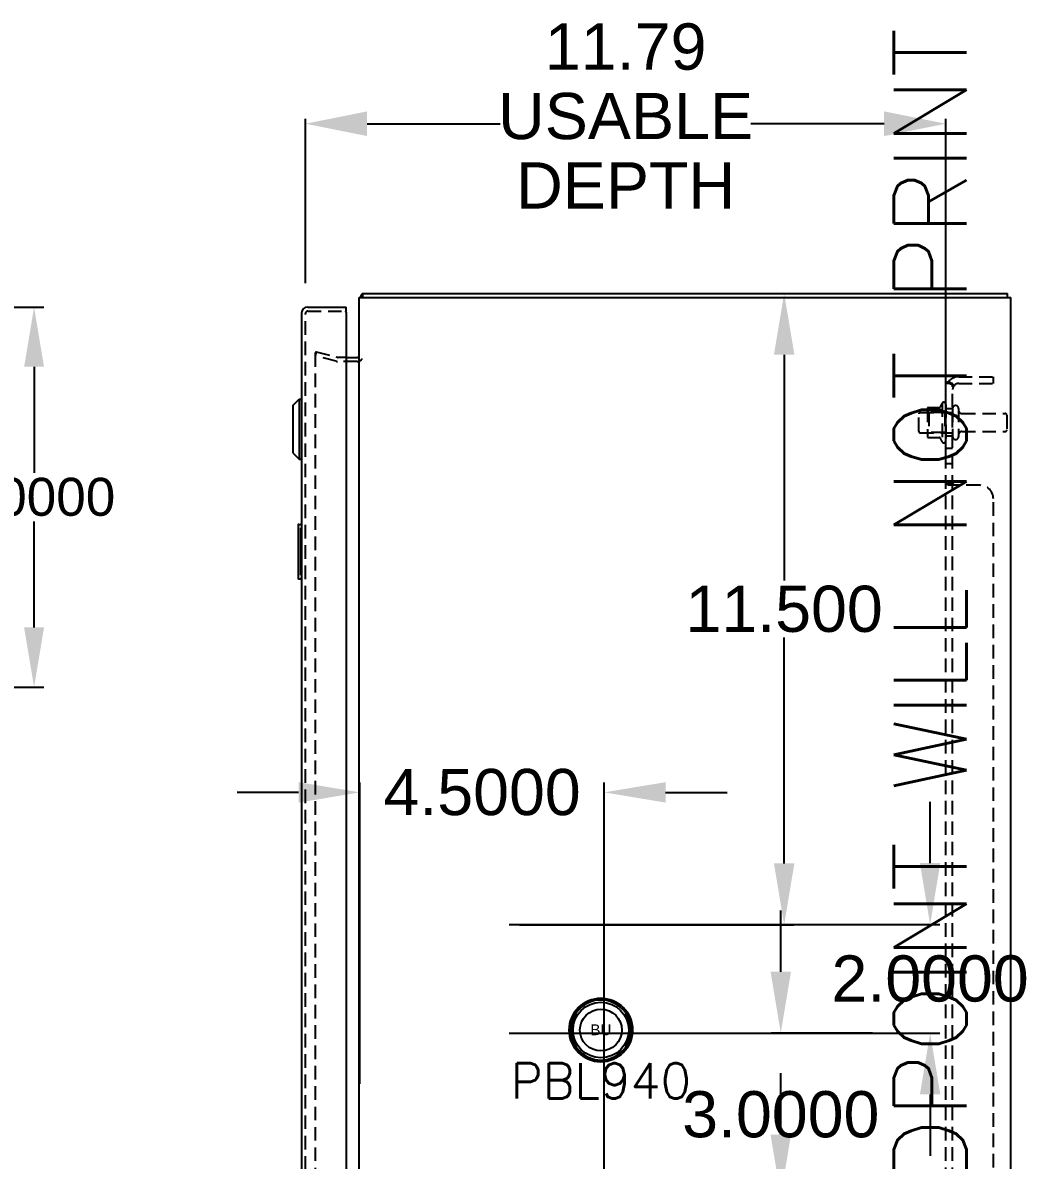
# Model space of a CAD drawing. Header units: inches. Extents: x 0 to 183, y 0 to 117.
# Drawn here: x 74.79 to 93.27, y 51.41 to 72.36 of the extents above; entities that cross this region are included whole.
import ezdxf
from ezdxf.enums import TextEntityAlignment as Align

# ---------------------------------------------------------------- set-up
doc = ezdxf.new("R2010")
doc.units = ezdxf.units.IN
doc.header["$MEASUREMENT"] = 0
doc.linetypes.add('HIDDEN', pattern=[0.375, 0.25, -0.125])
doc.linetypes.add('HIDDEN2', pattern=[0.1875, 0.125, -0.0625])
for name, color, linetype in [('DEFAULT_2', 8, 'HIDDEN'), ('DIMENSIONS', 7, 'Continuous'), ('DOOR_ASSEMBLY', 7, 'Continuous'), ('PMISC', 7, 'Continuous'), ('PSYMS', 7, 'Continuous'), ('PTAG', 150, 'Continuous'), ('SUBPANEL', 7, 'Continuous')]:
    doc.layers.add(name, color=color, linetype=linetype)
doc.layers.add('MidPoint', color=210, linetype='HIDDEN2', plot=False)
doc.styles.add('Fields', font='simplex.shx', dxfattribs={"height": 0.185})
doc.styles.get("Standard").update_dxf_attribs({"font": 'arial.ttf'})
doc.styles.add('WD', font='romans.shx', dxfattribs={"height": 0.185})
doc.dimstyles.new('DIMSTYLE_1', dxfattribs={"dimtxt": 0.852273, "dimasz": 1.136364, "dimexe": 0.09, "dimexo": 0.07, "dimgap": 0.0375, "dimtad": 0, "dimtih": 1, "dimtoh": 1, "dimzin": 4, "dimdsep": 46, "dimtxsty": 'Standard', "dimblk": '_FILLED', "dimblk1": '_FILLED', "dimblk2": '_FILLED', "dimcen": 0.09, "dimadec": 3, "dimazin": 1, "dimtfac": 1, "dimtdec": 3, "dimtofl": 0, "dimtmove": 0, "dimatfit": 3, "dimldrblk": '_FILLED', "dimfxl": 1, "dimtolj": 1, "dimtzin": 4, "dimarcsym": 0})
doc.dimstyles.get("Standard").update_dxf_attribs({"dimtxt": 0.18, "dimasz": 0.18, "dimexe": 0.18, "dimexo": 0.0625, "dimgap": 0.09, "dimtad": 0, "dimtih": 1, "dimtoh": 1, "dimdec": 4, "dimzin": 0, "dimdsep": 46, "dimtxsty": 'Standard', "dimcen": 0.09, "dimadec": 0, "dimazin": 0, "dimtfac": 1, "dimtdec": 4, "dimtofl": 0, "dimtmove": 0, "dimatfit": 3, "dimfxl": 1, "dimtolj": 1, "dimtzin": 0, "dimarcsym": 0})

# ---------------------------------------------------------------- blocks, each defined once
blk = doc.blocks.new('RG_Master_Ver_4_2_2')
at = {"style": 'Fields'}
for tag, p in [('DESCRIPTION_3', (13.1158, 1.307)), ('DRN_3', (15.4724, 1.307)), ('CHK_3', (16.5293, 1.307)), ('APP_3', (17.5522, 1.307)), ('DATE_3', (18.8294, 1.307)), ('CUSTOMER', (28.9966, 1.2135)), ('DRAWING_DESC', (32.2295, 1.2455)), ('DESCRIPTION_2', (13.1158, 0.9513)), ('DRN_2', (15.4724, 0.9513)), ('CHK_2', (16.5293, 0.9513)), ('APP_2', (17.5522, 0.9513)), ('DATE_2', (18.8294, 0.9513)), ('DRAWING_#', (32.125, 0.8944)), ('SIZE', (30.7145, 0.8944)), ('REV', (33.5429, 0.8944)), ('DESCRIPTION_1', (13.1158, 0.5956)), ('DRN_1', (15.4724, 0.5956)), ('CHK_1', (16.5293, 0.5956)), ('APP_1', (17.5522, 0.5956)), ('DATE_1', (18.8294, 0.5956)), ('PROJECT_#', (28.9813, 0.5809)), ('DRN_BY', (30.875, 0.5245)), ('CHK_BY', (31.7615, 0.5245)), ('APP_BY', (32.75, 0.5245)), ('SCALE', (33.6518, 0.5245)), ('PROJECT_NAME', (29.021, 0.1759)), ('SHEETNUM', (32.7527, 0.1759)), ('TTL_SHTS', (33.5471, 0.1759))]:
    blk.add_attdef(tag, text='', height=0.125, dxfattribs=at).set_placement(p, align=Align.CENTER)
at = {"style": 'Fields', "flags": 9}
blk.add_attdef('WD_TB', (9.9529, 0.1939), '', height=0.0638, dxfattribs=at)
at = {"layer": 'MidPoint', "insert": (17.0162, 9.206), "char_height": 0.25, "attachment_point": 1, "rotation": 90, "style": 'Fields'}
blk.add_mtext_dynamic_manual_height_columns('MIDPOINT WILL NOT PRINT', width=5.375, gutter_width=0.575, heights=[0], dxfattribs=at)
blk = doc.blocks.new('_FILLED')
at = {"color": 0, "linetype": 'ByBlock'}
blk.add_solid([(0, 0), (-1, 0.2), (-1, -0.2)], dxfattribs=at)
blk = doc.blocks.new('*D30')
at = {"layer": 'Defpoints', "color": 0, "linetype": 'Continuous', "transparency": 16777216}
for p in [(79.996, 70.5), (79.996, 67.496), (91.789, 64.331)]:
    blk.add_point(p, dxfattribs=at)
at = {"layer": 'DIMENSIONS', "color": 0, "linetype": 'Continuous', "lineweight": -2, "transparency": 16777216}
for p, q in [((79.996, 67.566), (79.996, 70.59)), ((91.789, 64.401), (91.789, 70.59)), ((81.133, 70.5), (83.585, 70.5)), ((90.653, 70.5), (88.201, 70.5))]:
    blk.add_line(p, q, dxfattribs=at)
at = {"layer": 'DIMENSIONS', "color": 0, "linetype": 'Continuous', "lineweight": -2, "transparency": 16777216, "xscale": 1.1363636364, "yscale": 1.1363636364, "zscale": 1.1363636364, "rotation": 180}
blk.add_blockref('_FILLED', (79.996, 70.5), dxfattribs=at)
at = {"layer": 'DIMENSIONS', "color": 0, "linetype": 'Continuous', "lineweight": -2, "transparency": 16777216, "xscale": 1.1363636364, "yscale": 1.1363636364, "zscale": 1.1363636364}
blk.add_blockref('_FILLED', (91.789, 70.5), dxfattribs=at)
at = {"layer": 'DIMENSIONS', "color": 0, "linetype": 'Continuous', "transparency": 16777216, "insert": (85.893, 72.347), "char_height": 0.85227, "width": 5.62974, "attachment_point": 2, "line_spacing_factor": 0.9}
blk.add_mtext('\\A1;11.79 USABLE\\PDEPTH', dxfattribs=at)
blk = doc.blocks.new('ABPFA010BU')
for radius in [0.583, 0.583, 0.512, 0.385]:
    blk.add_circle((0, -0.001, 0.393), radius)
at = {"extrusion": (-2.10942e-32, -3.44505e-16, -1)}
for radius in [0.583, 0.552]:
    blk.add_circle((0, -0.001, -0.393), radius, dxfattribs=at)
blk.add_attdef('COLOR', text='', height=0.2).set_placement((-0.001, -0.097), align=Align.CENTER)
blk = doc.blocks.new('*D44')
at = {"color": 0, "lineweight": -2, "transparency": 16777216}
for p, q in [((88.75, 54.885), (88.75, 56.015)), ((90.438, 53.755), (88.57, 53.755)), ((90.5, 50.755), (88.57, 50.755)), ((88.75, 49.625), (88.75, 48.495))]:
    blk.add_line(p, q, dxfattribs=at)
at = {"color": 0, "transparency": 16777216}
for points in [[(88.562, 54.885), (88.938, 54.885), (88.75, 53.755)], [(88.562, 49.625), (88.938, 49.625), (88.75, 50.755)]]:
    blk.add_solid(points, dxfattribs=at)
at = {"layer": 'Defpoints', "color": 0, "transparency": 16777216}
for p in [(90.5, 53.755), (88.75, 50.755), (90.563, 50.755)]:
    blk.add_point(p, dxfattribs=at)
at = {"color": 0, "transparency": 16777216, "insert": (88.75, 52.255), "char_height": 0.85, "attachment_point": 5}
blk.add_mtext('\\A1;3.0000', dxfattribs=at)
blk = doc.blocks.new('*D45')
at = {"color": 0, "lineweight": -2, "transparency": 16777216}
for p, q in [((88.75, 51.885), (88.75, 53.015)), ((85.75, 50.755), (88.93, 50.755)), ((90.5, 47.755), (88.57, 47.755)), ((88.75, 46.625), (88.75, 45.495))]:
    blk.add_line(p, q, dxfattribs=at)
at = {"color": 0, "transparency": 16777216}
for points in [[(88.562, 51.885), (88.938, 51.885), (88.75, 50.755)], [(88.562, 46.625), (88.938, 46.625), (88.75, 47.755)]]:
    blk.add_solid(points, dxfattribs=at)
at = {"layer": 'Defpoints', "color": 0, "transparency": 16777216}
for p in [(85.688, 50.755), (88.75, 47.755), (90.563, 47.755)]:
    blk.add_point(p, dxfattribs=at)
at = {"color": 0, "transparency": 16777216, "insert": (88.75, 49.255), "char_height": 0.85, "attachment_point": 5}
blk.add_mtext('\\A1;3.0000', dxfattribs=at)
blk = doc.blocks.new('*D46')
at = {"color": 0, "lineweight": -2, "transparency": 16777216}
for p, q in [((81, 52.818), (81, 58.367)), ((85.5, 40.312), (85.5, 58.367)), ((79.87, 58.188), (78.74, 58.188)), ((86.63, 58.188), (87.76, 58.188))]:
    blk.add_line(p, q, dxfattribs=at)
at = {"color": 0, "transparency": 16777216}
for points in [[(79.87, 58.376), (79.87, 57.999), (81, 58.188)], [(86.63, 58.376), (86.63, 57.999), (85.5, 58.188)]]:
    blk.add_solid(points, dxfattribs=at)
at = {"layer": 'Defpoints', "color": 0, "transparency": 16777216}
for p in [(81, 58.188), (81, 52.755), (85.5, 40.25)]:
    blk.add_point(p, dxfattribs=at)
at = {"color": 0, "transparency": 16777216, "insert": (83.25, 58.188), "char_height": 0.85, "attachment_point": 5}
blk.add_mtext('\\A1;4.5000', dxfattribs=at)
blk = doc.blocks.new('*D49')
at = {"color": 0, "lineweight": -2, "transparency": 16777216}
for p, q in [((91.5, 56.885), (91.5, 58.015)), ((83.75, 55.755), (91.68, 55.755)), ((83.75, 53.755), (91.68, 53.755)), ((91.5, 52.625), (91.5, 51.495))]:
    blk.add_line(p, q, dxfattribs=at)
at = {"color": 0, "transparency": 16777216}
for points in [[(91.312, 56.885), (91.688, 56.885), (91.5, 55.755)], [(91.312, 52.625), (91.688, 52.625), (91.5, 53.755)]]:
    blk.add_solid(points, dxfattribs=at)
at = {"layer": 'Defpoints', "color": 0, "transparency": 16777216}
for p in [(83.688, 55.755), (83.688, 53.755), (91.5, 53.755)]:
    blk.add_point(p, dxfattribs=at)
at = {"color": 0, "transparency": 16777216, "insert": (91.5, 54.755), "char_height": 0.85, "attachment_point": 5}
blk.add_mtext('\\A1;2.0000', dxfattribs=at)
blk = doc.blocks.new('*D52')
at = {"color": 0, "lineweight": -2, "transparency": 16777216}
for p, q in [((84.125, 67.375), (88.993, 67.375)), ((88.812, 66.245), (88.812, 62.086)), ((88.812, 56.88), (88.812, 61.039)), ((83.938, 55.75), (88.993, 55.75))]:
    blk.add_line(p, q, dxfattribs=at)
at = {"color": 0, "transparency": 16777216}
for points in [[(88.624, 66.245), (89.001, 66.245), (88.812, 67.375)], [(88.624, 56.88), (89.001, 56.88), (88.812, 55.75)]]:
    blk.add_solid(points, dxfattribs=at)
at = {"layer": 'Defpoints', "color": 0, "transparency": 16777216}
for p in [(84.063, 67.375), (83.875, 55.75), (88.812, 55.75)]:
    blk.add_point(p, dxfattribs=at)
at = {"color": 0, "transparency": 16777216, "insert": (88.812, 61.562), "char_height": 0.85, "attachment_point": 5}
blk.add_mtext('\\A1;11.500', dxfattribs=at)
blk = doc.blocks.new('*D73')
at = {"layer": 'Defpoints', "color": 0, "transparency": 16777216}
for p in [(67.125, 67.125), (64.313, 60.125), (75, 60.125)]:
    blk.add_point(p, dxfattribs=at)
at = {"layer": 'PSYMS', "color": 0, "lineweight": -2, "transparency": 16777216}
for p, q in [((67.188, 67.125), (75.18, 67.125)), ((75, 66.025), (75, 64.072)), ((75, 61.225), (75, 63.178)), ((64.375, 60.125), (75.18, 60.125))]:
    blk.add_line(p, q, dxfattribs=at)
at = {"layer": 'PSYMS', "color": 0, "transparency": 16777216}
for points in [[(74.817, 66.025), (75.183, 66.025), (75, 67.125)], [(74.817, 61.225), (75.183, 61.225), (75, 60.125)]]:
    blk.add_solid(points, dxfattribs=at)
at = {"layer": 'PSYMS', "color": 0, "transparency": 16777216, "insert": (75, 63.625), "char_height": 0.7, "attachment_point": 5}
blk.add_mtext('\\A1;7.0000', dxfattribs=at)

msp = doc.modelspace()

# ---------------------------------------------------------------- linework, layer by layer
at = {"color": 3, "linetype": 'Continuous'}
for p, q in [((80.98925, 31.44767), (80.98925, 67.29767)), ((80.98925, 67.29767), (92.98925, 67.29767)), ((81.05225, 67.37267), (92.92625, 67.37267)), ((92.98925, 31.44767), (92.98925, 67.29767)), ((80.74625, 66.19767), (80.94725, 66.19767))]:
    msp.add_line(p, q, dxfattribs=at)
at = {"color": 7, "linetype": 'Continuous'}
for p, q in [((81.05225, 67.29767), (81.05225, 67.37267)), ((92.92625, 67.29767), (92.92625, 67.37267))]:
    msp.add_line(p, q, dxfattribs=at)
at = {"color": 3, "linetype": 'Continuous'}
for points in [[(81.02712, 67.34185), (81.02865, 67.3434), (81.03012, 67.34518), (81.03154, 67.34716), (81.03292, 67.34931), (81.03425, 67.35157), (81.03554, 67.35389), (81.03801, 67.35847)], [(81.03801, 67.35847), (81.03921, 67.36066), (81.0404, 67.36273), (81.04155, 67.36461), (81.04274, 67.36635), (81.04403, 67.36801), (81.04535, 67.36944), (81.04664, 67.37058), (81.04791, 67.37144), (81.04912, 67.37205), (81.05026, 67.37242), (81.05131, 67.37261), (81.05225, 67.37267)]]:
    msp.add_lwpolyline(points, dxfattribs=at)
for centre, radius, start, end in [((81.10625, 67.25567), 0.117, 132.556918, 158.957849), ((80.94725, 66.23967), 0.042, 270, 0)]:
    msp.add_arc(centre, radius, start, end, dxfattribs=at)
at = {"layer": 'DEFAULT_2', "color": 8, "linetype": 'HIDDEN'}
for p, q in [((80.19603, 66.30198), (80.17661, 66.22953)), ((80.17671, 66.27699), (80.17661, 66.27496)), ((80.17661, 66.27496), (80.17661, 32.47037)), ((80.56273, 66.12607), (80.17661, 66.22953)), ((80.19594, 66.29496), (80.19487, 66.29493)), ((80.19603, 66.30198), (80.58214, 66.19852)), ((80.74625, 66.19767), (80.58861, 66.19767)), ((80.94725, 66.12267), (80.58861, 66.12267)), ((91.71925, 65.3535), (91.71925, 64.64183)), ((91.28925, 64.84017), (91.28925, 65.15517)), ((91.31925, 65.18517), (91.91425, 65.18517)), ((91.45325, 65.25329), (91.45325, 64.74204)), ((91.47325, 65.18117), (91.45325, 65.20117)), ((91.46379, 65.27517), (91.69143, 65.27517)), ((91.47325, 65.18117), (91.47325, 64.81417)), ((91.76925, 65.18117), (91.47325, 65.18117)), ((91.76925, 65.18117), (91.78925, 65.20117)), ((91.76925, 65.18117), (91.76925, 64.81417)), ((91.78925, 65.3318), (91.78925, 64.66353)), ((91.91425, 65.25517), (91.91425, 64.74017)), ((92.02425, 65.25517), (92.02425, 64.74017)), ((92.08675, 65.16267), (92.88425, 65.16267)), ((92.91425, 65.13267), (92.91425, 64.86267)), ((91.31925, 64.81017), (91.91425, 64.81017)), ((91.47325, 64.81417), (91.45325, 64.79417)), ((91.76925, 64.81417), (91.47325, 64.81417)), ((91.76925, 64.81417), (91.78925, 64.79417)), ((92.08675, 64.83267), (92.88425, 64.83267)), ((91.46379, 64.72017), (91.69143, 64.72017))]:
    msp.add_line(p, q, dxfattribs=at)
for points in [[(80.19487, 66.29493), (80.19293, 66.29472), (80.19102, 66.2943), (80.18916, 66.29369), (80.18737, 66.29289), (80.18566, 66.2919), (80.18407, 66.29075), (80.18259, 66.28943), (80.18125, 66.28796), (80.18006, 66.28636), (80.17903, 66.28464), (80.17817, 66.28283), (80.1775, 66.28093), (80.17701, 66.27898), (80.17671, 66.27699)], [(80.20067, 66.29435), (80.19875, 66.29475), (80.19682, 66.29494), (80.19594, 66.29496)]]:
    msp.add_lwpolyline(points, dxfattribs=at)
for centre, radius, start, end in [((80.58861, 66.22267), 0.025, 255, 270), ((80.58861, 66.22267), 0.1, 255, 270), ((80.94725, 66.23967), 0.117, 270, 326.900175), ((92.31943, 64.99767), 0.69774, 149.336868, 156.032072), ((91.75089, 65.3318), 0.03836, 0, 145.550335), ((91.31925, 65.15517), 0.03, 90, 180), ((91.59445, 65.25329), 0.1412, 174.791949, 180), ((91.46379, 65.26517), 0.01, 90, 174.80617), ((91.67272, 65.28517), 0.01, 270, 336.032072), ((91.96925, 65.25517), 0.055, 0, 180), ((92.08675, 65.22517), 0.0625, 180, 270), ((92.88425, 65.13267), 0.03, 0, 90), ((91.31925, 64.84017), 0.03, 180, 270), ((91.59445, 64.74204), 0.1412, 180, 185.208051), ((91.46379, 64.73017), 0.01, 185.19383, 270), ((91.96925, 64.74017), 0.055, 180, 0), ((92.08675, 64.77017), 0.0625, 90, 180), ((92.88425, 64.86267), 0.03, 270, 0), ((91.67272, 64.71017), 0.01, 23.967928, 90), ((92.31943, 64.99767), 0.69774, 203.967928, 210.663132), ((91.75089, 64.66353), 0.03836, 214.449665, 0)]:
    msp.add_arc(centre, radius, start, end, dxfattribs=at)
at = {"layer": 'DOOR_ASSEMBLY', "color": 3, "linetype": 'Continuous'}
for p, q in [((80.03825, 67.12267), (80.74625, 67.12267)), ((80.74625, 67.03267), (80.74625, 31.71267)), ((79.92125, 67.00567), (79.92125, 31.73967))]:
    msp.add_line(p, q, dxfattribs=at)
at = {"layer": 'DOOR_ASSEMBLY', "color": 8, "linetype": 'HIDDEN'}
for p, q in [((80.03825, 67.04767), (80.73125, 67.04767)), ((79.99625, 31.73967), (79.99625, 67.00567))]:
    msp.add_line(p, q, dxfattribs=at)
at = {"layer": 'DOOR_ASSEMBLY', "color": 7, "linetype": 'Continuous'}
for p, q in [((80.74625, 67.04767), (80.73125, 67.04767)), ((80.74625, 67.04767), (80.74625, 67.12267)), ((79.76377, 65.30874), (79.88188, 65.42685)), ((79.88188, 65.42685), (79.88188, 64.32449)), ((79.88188, 65.42685), (79.92125, 65.42685)), ((79.76377, 65.30873), (79.76377, 64.4426)), ((79.76377, 64.4426), (79.88188, 64.32449)), ((79.88188, 64.32449), (79.92125, 64.32449)), ((79.86125, 63.10767), (79.86125, 62.13767)), ((79.87625, 63.12267), (79.92125, 63.12267)), ((79.90792, 63.02267), (79.90792, 62.22267)), ((79.87625, 62.12267), (79.92125, 62.12267))]:
    msp.add_line(p, q, dxfattribs=at)
for points in [[(79.90625, 63.05884), (79.90673, 63.05315), (79.90714, 63.0473), (79.90747, 63.04131), (79.90772, 63.03519), (79.90786, 63.02897), (79.90792, 63.02267)], [(79.90792, 62.22267), (79.90786, 62.21637), (79.90771, 62.21014), (79.90747, 62.20403), (79.90714, 62.19803), (79.90673, 62.19218), (79.90625, 62.18649)]]:
    msp.add_lwpolyline(points, dxfattribs=at)
at = {"layer": 'DOOR_ASSEMBLY', "color": 3, "linetype": 'Continuous'}
for centre, radius, start, end in [((80.03825, 67.00567), 0.117, 90, 180), ((80.73125, 67.03267), 0.015, 0, 90)]:
    msp.add_arc(centre, radius, start, end, dxfattribs=at)
at = {"layer": 'DOOR_ASSEMBLY', "color": 8, "linetype": 'HIDDEN'}
msp.add_arc((80.03825, 67.00567), 0.042, 90, 180, dxfattribs=at)
at = {"layer": 'DOOR_ASSEMBLY', "color": 7, "linetype": 'Continuous'}
for centre, start, end in [((79.87625, 63.10767), 90, 180), ((79.90625, 63.10767), 0, 90), ((79.87625, 62.13767), 180, 270), ((79.90625, 62.13767), 270, 0)]:
    msp.add_arc(centre, 0.015, start, end, dxfattribs=at)
at = {"layer": 'SUBPANEL', "color": 8, "linetype": 'HIDDEN'}
for p, q in [((92.02625, 65.84142), (92.66425, 65.84142)), ((92.66425, 65.71642), (92.66425, 65.84142)), ((91.78925, 33.02892), (91.78925, 65.71642)), ((91.91425, 65.71642), (91.78925, 65.71642)), ((91.8432, 65.75496), (91.93975, 65.67556)), ((91.86485, 65.71469), (91.8661, 65.7144)), ((91.8661, 65.7144), (91.86738, 65.71409)), ((91.86738, 65.71409), (91.86869, 65.71377)), ((91.86869, 65.71377), (91.87002, 65.71343)), ((91.87002, 65.71343), (91.87137, 65.71307)), ((91.87137, 65.71307), (91.87275, 65.71269)), ((91.87275, 65.71269), (91.87415, 65.7123)), ((91.87415, 65.7123), (91.87558, 65.71188)), ((91.87558, 65.71188), (91.87703, 65.71145)), ((91.87703, 65.71145), (91.8785, 65.71099)), ((91.8785, 65.71099), (91.88, 65.71052)), ((91.88, 65.71052), (91.88153, 65.71002)), ((91.88153, 65.71002), (91.88309, 65.7095)), ((91.88309, 65.7095), (91.88468, 65.70895)), ((91.88468, 65.70895), (91.8863, 65.70838)), ((91.8863, 65.70838), (91.88796, 65.70778)), ((91.9006, 65.70267), (91.90211, 65.70199)), ((91.90211, 65.70199), (91.90356, 65.70132)), ((91.91425, 33.02892), (91.91425, 65.71642)), ((92.02625, 65.71642), (92.66425, 65.71642)), ((91.91425, 65.24767), (91.78925, 65.24767)), ((91.91425, 64.74767), (91.78925, 64.74767)), ((91.91425, 64.51945), (91.78925, 64.51945)), ((91.91425, 64.23845), (91.78925, 64.23845)), ((91.91425, 63.87676), (91.78925, 63.87676)), ((91.8027, 63.8613), (91.8, 63.86285)), ((91.84144, 63.84282), (91.83936, 63.84424)), ((91.8432, 63.84142), (91.84144, 63.84282)), ((92.41425, 63.84142), (91.8432, 63.84142)), ((91.93977, 63.84898), (91.93925, 63.85038)), ((91.94029, 63.8461), (91.94011, 63.84756)), ((92.66425, 35.15392), (92.66425, 63.59142))]:
    msp.add_line(p, q, dxfattribs=at)
for points in [[(91.81161, 65.73653), (91.80846, 65.73511), (91.80551, 65.73371), (91.8027, 65.73229), (91.8, 65.73076), (91.7975, 65.72916), (91.79525, 65.72746), (91.79335, 65.72571), (91.79187, 65.72398), (91.79077, 65.72228), (91.79001, 65.72064), (91.78955, 65.71909), (91.78931, 65.71768), (91.78925, 65.71642)], [(91.8432, 65.75496), (91.84144, 65.75302), (91.83936, 65.75112), (91.83697, 65.74926), (91.8343, 65.74746), (91.83137, 65.74572), (91.82823, 65.74405), (91.82494, 65.74243), (91.82157, 65.74088), (91.81821, 65.7394), (91.81161, 65.73653)], [(91.85793, 65.71642), (91.8574, 65.71642), (91.8569, 65.71642), (91.85641, 65.71643), (91.85596, 65.71645), (91.85555, 65.71646), (91.85518, 65.71647), (91.85488, 65.71649), (91.85465, 65.7165), (91.85452, 65.71651), (91.85448, 65.71651)], [(91.85448, 65.71651), (91.85454, 65.71651), (91.85469, 65.71649), (91.85491, 65.71647), (91.85521, 65.71644), (91.85556, 65.71639), (91.85597, 65.71634), (91.85641, 65.71628), (91.85688, 65.71621), (91.85738, 65.71614), (91.85789, 65.71605), (91.85843, 65.71597), (91.85897, 65.71587), (91.85953, 65.71577), (91.86009, 65.71567), (91.86067, 65.71556), (91.86125, 65.71545), (91.86183, 65.71533), (91.86242, 65.71521), (91.86302, 65.71509), (91.86363, 65.71496), (91.86424, 65.71482), (91.86485, 65.71469)], [(91.88796, 65.70778), (91.88966, 65.70715), (91.89051, 65.70683), (91.89138, 65.70649), (91.89225, 65.70616), (91.89312, 65.70581), (91.89398, 65.70547), (91.89485, 65.70512), (91.8957, 65.70477), (91.89655, 65.70441), (91.89739, 65.70406), (91.89822, 65.70371), (91.89903, 65.70336), (91.89982, 65.70301), (91.9006, 65.70267)], [(91.90356, 65.70132), (91.90497, 65.70065), (91.90566, 65.70032), (91.90634, 65.7), (91.90701, 65.69967), (91.90767, 65.69934), (91.90833, 65.69901), (91.90897, 65.69869), (91.9096, 65.69836), (91.91023, 65.69804), (91.91084, 65.69771), (91.91145, 65.69739), (91.91204, 65.69707), (91.91262, 65.69676), (91.91319, 65.69644), (91.91376, 65.69613), (91.9143, 65.69582), (91.91484, 65.69552), (91.91536, 65.69521), (91.91586, 65.69492), (91.91633, 65.69463), (91.91678, 65.69436), (91.91719, 65.69411), (91.91755, 65.69388), (91.91785, 65.69369), (91.91808, 65.69354), (91.91823, 65.69344)], [(91.92892, 65.6926), (91.92711, 65.69457), (91.92527, 65.69662), (91.92347, 65.69869), (91.92171, 65.70083), (91.91999, 65.70307), (91.91842, 65.70532), (91.91709, 65.70747), (91.91602, 65.70954), (91.9152, 65.71149), (91.91465, 65.71329), (91.91434, 65.71493), (91.91425, 65.71642)], [(91.91823, 65.69344), (91.91829, 65.6934), (91.91827, 65.69341), (91.91818, 65.69348), (91.91802, 65.69359), (91.91781, 65.69374), (91.91755, 65.69393), (91.91726, 65.69415), (91.91694, 65.6944), (91.91659, 65.69466), (91.91622, 65.69495), (91.91583, 65.69526), (91.91542, 65.69558), (91.915, 65.69591), (91.91457, 65.69626)], [(91.93975, 65.67556), (91.94011, 65.67615), (91.94029, 65.67683), (91.94029, 65.67757), (91.94011, 65.6784), (91.93977, 65.67932), (91.93925, 65.68035), (91.93853, 65.6815), (91.93761, 65.68278), (91.93646, 65.68424), (91.93514, 65.6858), (91.93378, 65.68734), (91.93231, 65.68895), (91.92892, 65.6926)], [(91.78955, 63.87428), (91.78931, 63.8756), (91.78925, 63.87676)], [(91.8, 63.86285), (91.7975, 63.86447), (91.79525, 63.86619), (91.79335, 63.86793), (91.79187, 63.86962), (91.79077, 63.87126), (91.79001, 63.87282), (91.78955, 63.87428), (91.78931, 63.8756), (91.78925, 63.87676)], [(91.7975, 63.86447), (91.79525, 63.86619), (91.79335, 63.86793), (91.79187, 63.86962)], [(91.80846, 63.85843), (91.80551, 63.85985), (91.8027, 63.8613)], [(91.82157, 63.85281), (91.81488, 63.8556), (91.81161, 63.85701), (91.80846, 63.85843)], [(91.83936, 63.84424), (91.83697, 63.84567), (91.8343, 63.8471), (91.83137, 63.84853), (91.82823, 63.84996), (91.82494, 63.85139), (91.82157, 63.85281)], [(91.91465, 63.87423), (91.91434, 63.87552), (91.91425, 63.87676)], [(91.91999, 63.86742), (91.91842, 63.86879), (91.91709, 63.87016), (91.91602, 63.87153), (91.9152, 63.87289), (91.91465, 63.87423), (91.91434, 63.87552), (91.91425, 63.87676)], [(91.93761, 63.8532), (91.93646, 63.85464), (91.93514, 63.85603), (91.93378, 63.85729), (91.93231, 63.85851), (91.93067, 63.85977), (91.92892, 63.86103), (91.92711, 63.86229), (91.92527, 63.86354), (91.92347, 63.86479), (91.92171, 63.86607), (91.91999, 63.86742), (91.91842, 63.86879), (91.91709, 63.87016)], [(91.93975, 63.84142), (91.94011, 63.84304), (91.94029, 63.8446), (91.94029, 63.8461), (91.94011, 63.84756), (91.93977, 63.84898), (91.93925, 63.85039), (91.93853, 63.85179), (91.93761, 63.8532), (91.93646, 63.85464), (91.93514, 63.85603), (91.93378, 63.85729), (91.93231, 63.85852)], [(91.93975, 63.84142), (91.94011, 63.84304), (91.94029, 63.8446)]]:
    msp.add_lwpolyline(points, dxfattribs=at)
for centre, radius, start, end in [((92.02625, 65.60442), 0.237, 90, 180), ((92.02625, 65.60442), 0.112, 90, 180), ((92.41425, 63.59142), 0.25, 0, 90)]:
    msp.add_arc(centre, radius, start, end, dxfattribs=at)

# ---------------------------------------------------------------- block references
at = {"xscale": 5.339416058394161, "yscale": 5.339416058394161, "zscale": 5.339416058394161}
msp.add_blockref('RG_Master_Ver_4_2_2', (-0.0234, 0), dxfattribs=at)
at = {"layer": 'PSYMS'}
ref = msp.add_blockref('ABPFA010BU', (85.4375, 53.8125), dxfattribs=at)
ref.add_attrib('COLOR', 'BU', dxfattribs={"layer": 'PMISC', "height": 0.2}).set_placement((85.43657, 53.71533), align=Align.CENTER)
ref.add_attrib('P_TAG1', 'PBL940', dxfattribs={"layer": 'PTAG', "height": 0.65, "style": 'WD', "flags": 8}).set_placement((85.4375, 52.875), align=Align.MIDDLE_CENTER)

# ---------------------------------------------------------------- dimensions: what is measured, and where the dimension line sits
at = {"color": 2}
dim = msp.add_linear_dim(base=(88.8125, 55.75), p1=(84.0625, 67.375), p2=(83.875, 55.75), angle=90, text='11.500', dimstyle='Standard', override={"dimtxt": 0.85, "dimasz": 1.13}, dxfattribs=at)
dim.commit()
dim.dimension.update_dxf_attribs({"geometry": '*D52', "text_midpoint": (88.8125, 61.5625), "dimtype": 160})
dim = msp.add_linear_dim(base=(81, 58.1875), p1=(85.5, 40.25), p2=(81, 52.75529), dimstyle='Standard', override={"dimtxt": 0.85, "dimasz": 1.13}, dxfattribs=at)
dim.commit()
dim.dimension.update_dxf_attribs({"geometry": '*D46', "text_midpoint": (83.25, 58.1875), "dimtype": 160})
for base, p1, p2, picture, middle in [((91.5, 53.75529), (83.6875, 55.75529), (83.6875, 53.75529), '*D49', (91.5, 54.75529)), ((88.75, 50.75529), (90.5, 53.75529), (90.5625, 50.75529), '*D44', (88.75, 52.25529)), ((88.75, 47.75529), (85.6875, 50.75529), (90.5625, 47.75529), '*D45', (88.75, 49.25529))]:
    dim = msp.add_linear_dim(base=base, p1=p1, p2=p2, angle=90, dimstyle='Standard', override={"dimtxt": 0.85, "dimasz": 1.13}, dxfattribs=at)
    dim.commit()
    dim.dimension.update_dxf_attribs({"geometry": picture, "text_midpoint": middle, "dimtype": 160})
at = {"layer": 'DIMENSIONS', "color": 2, "linetype": 'Continuous'}
dim = msp.add_linear_dim(base=(79.99625, 70.5), p1=(91.78925, 64.33142), p2=(79.99625, 67.49567), angle=180, text='<> USABLE\\PDEPTH', dimstyle='DIMSTYLE_1', dxfattribs=at)
dim.commit()
dim.dimension.update_dxf_attribs({"geometry": '*D30', "text_midpoint": (85.89275, 70.5), "dimtype": 160})
at = {"layer": 'PSYMS', "color": 2}
dim = msp.add_linear_dim(base=(75, 60.125), p1=(67.125, 67.125), p2=(64.3125, 60.125), angle=90, dimstyle='Standard', override={"dimtxt": 0.7, "dimasz": 1.1}, dxfattribs=at)
dim.commit()
dim.dimension.update_dxf_attribs({"geometry": '*D73', "text_midpoint": (75, 63.625)})

doc.saveas('drawing.dxf')
